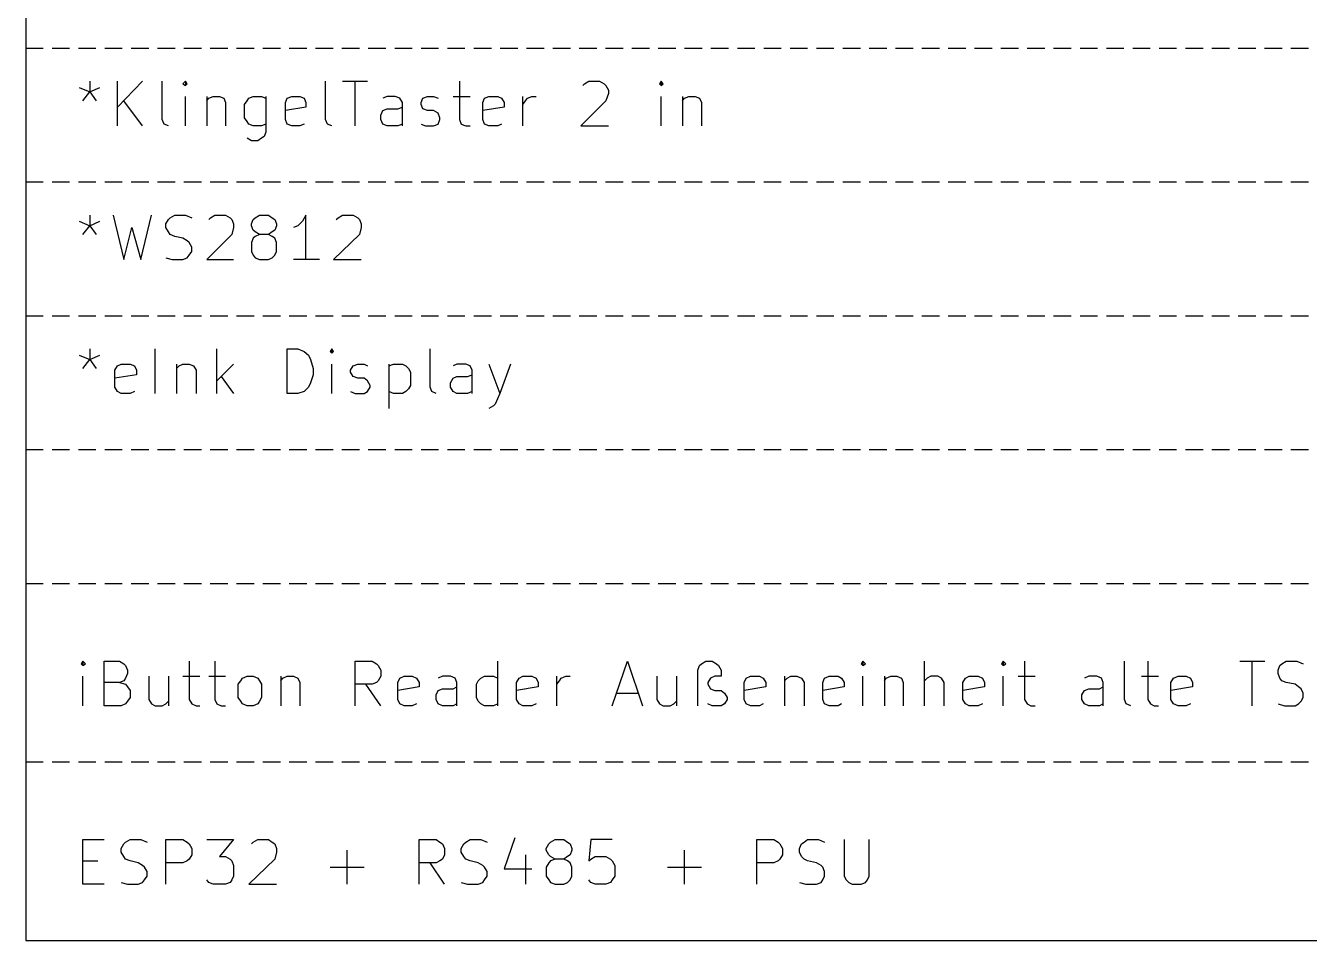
# Model space of a CAD drawing. Extents: x 10 to 287, y -200 to -10.
# Drawn here: x 213.36 to 249.88, y -147.32 to -121.28 of the extents above; entities that cross this region are included whole.
import ezdxf

# ---------------------------------------------------------------- set-up
doc = ezdxf.new("R2010")
doc.units = 0
doc.header["$MEASUREMENT"] = 0
doc.linetypes.add('DASHED', pattern=[0.75, 0.5, -0.25])
doc.layers.add('BLUE3', color=171, linetype='CONTINUOUS')

msp = doc.modelspace()

# ---------------------------------------------------------------- linework, layer by layer
at = {"layer": 'BLUE3', "linetype": 'CONTINUOUS'}
for p, q in [((213.36, -80.01), (213.36, -147.32)), ((214.884, -123.038), (215.189, -123.165)), ((215.189, -122.86), (215.189, -123.165)), ((215.189, -123.165), (215.468, -123.038)), ((215.976, -124.13), (215.976, -122.86)), ((216.687, -122.86), (215.976, -123.596)), ((217.246, -123.952), (217.246, -122.86)), ((217.907, -122.86), (217.83, -122.936)), ((217.83, -122.936), (217.907, -122.987)), ((217.957, -122.936), (217.907, -122.86)), ((217.907, -122.86), (217.907, -122.987)), ((217.907, -122.987), (217.957, -122.936)), ((221.894, -123.952), (221.894, -122.86)), ((222.377, -122.86), (223.088, -122.86)), ((222.733, -124.13), (222.733, -122.86)), ((225.704, -122.86), (225.704, -123.952)), ((229.21, -122.987), (229.26, -122.936)), ((229.26, -122.936), (229.387, -122.86)), ((229.387, -122.86), (229.692, -122.86)), ((229.692, -122.86), (229.819, -122.936)), ((229.819, -122.936), (229.87, -122.987)), ((229.87, -122.987), (229.946, -123.114)), ((231.445, -122.86), (231.394, -122.936)), ((231.394, -122.936), (231.445, -122.987)), ((231.496, -122.936), (231.445, -122.86)), ((231.445, -122.86), (231.445, -122.987)), ((231.445, -122.987), (231.496, -122.936)), ((214.986, -123.419), (215.189, -123.165)), ((215.189, -123.165), (215.367, -123.419)), ((216.687, -124.13), (216.154, -123.419)), ((217.907, -124.13), (217.907, -123.292)), ((218.516, -123.292), (218.516, -124.13)), ((218.516, -123.419), (218.567, -123.342)), ((218.567, -123.342), (218.694, -123.292)), ((218.694, -123.292), (218.872, -123.292)), ((218.872, -123.292), (218.999, -123.342)), ((218.999, -123.342), (219.05, -123.469)), ((219.583, -123.52), (219.659, -123.419)), ((219.659, -123.419), (219.71, -123.342)), ((219.71, -123.342), (219.837, -123.292)), ((219.837, -123.292), (220.066, -123.292)), ((220.066, -123.292), (220.193, -123.342)), ((220.193, -123.292), (220.193, -124.308)), ((220.751, -123.469), (220.802, -123.342)), ((220.802, -123.342), (220.929, -123.292)), ((220.929, -123.292), (221.158, -123.292)), ((221.158, -123.292), (221.285, -123.342)), ((221.285, -123.342), (221.336, -123.469)), ((223.647, -123.292), (223.52, -123.342)), ((223.876, -123.292), (223.647, -123.292)), ((224.003, -123.342), (223.876, -123.292)), ((224.079, -123.469), (224.003, -123.342)), ((224.612, -123.469), (224.663, -123.342)), ((224.663, -123.342), (224.79, -123.292)), ((224.79, -123.292), (224.968, -123.292)), ((224.968, -123.292), (225.095, -123.342)), ((225.527, -123.292), (226.009, -123.292)), ((226.365, -123.469), (226.416, -123.342)), ((226.416, -123.342), (226.543, -123.292)), ((226.543, -123.292), (226.797, -123.292)), ((226.797, -123.292), (226.898, -123.342)), ((226.898, -123.342), (226.974, -123.469)), ((227.508, -124.13), (227.508, -123.292)), ((227.508, -123.52), (227.584, -123.419)), ((227.584, -123.419), (227.635, -123.342)), ((227.635, -123.342), (227.762, -123.292)), ((227.762, -123.292), (227.889, -123.292)), ((229.87, -123.419), (229.159, -124.13)), ((229.946, -123.215), (229.87, -123.419)), ((229.946, -123.114), (229.946, -123.215)), ((231.445, -124.13), (231.445, -123.292)), ((232.054, -123.292), (232.054, -124.13)), ((232.054, -123.419), (232.105, -123.342)), ((232.105, -123.342), (232.232, -123.292)), ((232.232, -123.292), (232.41, -123.292)), ((232.41, -123.292), (232.537, -123.342)), ((232.537, -123.342), (232.588, -123.469)), ((219.05, -123.469), (219.05, -124.13)), ((219.583, -123.901), (219.583, -123.52)), ((220.751, -123.952), (220.751, -123.469)), ((221.336, -123.596), (220.751, -123.698)), ((221.336, -123.469), (221.336, -123.596)), ((223.469, -123.825), (223.52, -123.698)), ((223.52, -123.698), (223.647, -123.647)), ((223.647, -123.647), (223.952, -123.647)), ((223.952, -123.647), (224.079, -123.596)), ((224.079, -124.13), (224.079, -123.469)), ((224.612, -123.52), (224.612, -123.469)), ((224.663, -123.647), (224.612, -123.52)), ((224.79, -123.698), (224.663, -123.647)), ((224.968, -123.698), (224.79, -123.698)), ((225.095, -123.774), (224.968, -123.698)), ((225.146, -123.901), (225.095, -123.774)), ((226.365, -123.952), (226.365, -123.469)), ((226.974, -123.596), (226.365, -123.698)), ((226.974, -123.469), (226.974, -123.596)), ((232.588, -123.469), (232.588, -124.13)), ((217.297, -124.079), (217.246, -123.952)), ((217.424, -124.13), (217.297, -124.079)), ((219.659, -124.003), (219.583, -123.901)), ((219.71, -124.079), (219.659, -124.003)), ((219.837, -124.13), (219.71, -124.079)), ((220.066, -124.13), (219.837, -124.13)), ((220.193, -124.079), (220.066, -124.13)), ((220.802, -124.079), (220.751, -123.952)), ((220.929, -124.13), (220.802, -124.079)), ((221.158, -124.13), (220.929, -124.13)), ((221.285, -124.079), (221.158, -124.13)), ((221.945, -124.079), (221.894, -123.952)), ((222.072, -124.13), (221.945, -124.079)), ((223.469, -123.952), (223.469, -123.825)), ((223.52, -124.079), (223.469, -123.952)), ((223.647, -124.13), (223.52, -124.079)), ((223.952, -124.13), (223.647, -124.13)), ((224.079, -124.079), (223.952, -124.13)), ((224.612, -124.079), (224.739, -124.13)), ((224.739, -124.13), (224.968, -124.13)), ((224.968, -124.13), (225.095, -124.079)), ((225.095, -124.079), (225.146, -123.952)), ((225.146, -123.952), (225.146, -123.901)), ((225.704, -123.952), (225.755, -124.079)), ((225.755, -124.079), (225.882, -124.13)), ((225.882, -124.13), (226.009, -124.13)), ((226.416, -124.079), (226.365, -123.952)), ((226.543, -124.13), (226.416, -124.079)), ((226.797, -124.13), (226.543, -124.13)), ((226.898, -124.079), (226.797, -124.13)), ((229.159, -124.13), (229.946, -124.13)), ((219.786, -124.562), (219.659, -124.485)), ((220.066, -124.485), (219.964, -124.562)), ((220.142, -124.435), (220.066, -124.485)), ((220.193, -124.308), (220.142, -124.435)), ((219.964, -124.562), (219.786, -124.562)), ((215.189, -126.67), (215.189, -126.975)), ((215.849, -126.67), (216.154, -127.94)), ((216.637, -127.94), (216.941, -126.67)), ((217.475, -126.746), (217.602, -126.67)), ((217.602, -126.67), (217.907, -126.67)), ((217.907, -126.67), (218.084, -126.746)), ((218.618, -126.746), (218.745, -126.67)), ((218.745, -126.67), (219.05, -126.67)), ((219.05, -126.67), (219.177, -126.746)), ((219.888, -126.746), (220.015, -126.67)), ((220.015, -126.67), (220.269, -126.67)), ((220.269, -126.67), (220.37, -126.746)), ((221.336, -126.67), (221.234, -126.848)), ((221.336, -127.94), (221.336, -126.67)), ((222.25, -126.746), (222.377, -126.67)), ((222.377, -126.67), (222.682, -126.67)), ((222.682, -126.67), (222.809, -126.746)), ((214.884, -126.848), (215.189, -126.975)), ((214.986, -127.229), (215.189, -126.975)), ((215.189, -126.975), (215.468, -126.848)), ((215.189, -126.975), (215.367, -127.229)), ((216.154, -127.94), (216.383, -127.025)), ((216.383, -127.025), (216.637, -127.94)), ((217.348, -126.924), (217.424, -126.797)), ((217.348, -127.025), (217.348, -126.924)), ((217.424, -127.152), (217.348, -127.025)), ((217.424, -126.797), (217.475, -126.746)), ((218.567, -126.797), (218.618, -126.746)), ((219.177, -126.746), (219.227, -126.797)), ((219.227, -126.797), (219.278, -126.924)), ((219.278, -127.025), (219.227, -127.229)), ((219.278, -126.924), (219.278, -127.025)), ((219.786, -126.924), (219.837, -126.797)), ((219.786, -126.975), (219.786, -126.924)), ((219.837, -127.102), (219.786, -126.975)), ((219.837, -126.797), (219.888, -126.746)), ((219.888, -127.152), (219.837, -127.102)), ((220.37, -126.746), (220.447, -126.797)), ((220.447, -127.102), (220.37, -127.152)), ((220.447, -126.797), (220.497, -126.924)), ((220.497, -126.975), (220.447, -127.102)), ((220.497, -126.924), (220.497, -126.975)), ((221.107, -126.975), (220.98, -127.025)), ((221.234, -126.848), (221.107, -126.975)), ((222.199, -126.797), (222.25, -126.746)), ((222.809, -126.746), (222.86, -126.797)), ((222.86, -126.797), (222.91, -126.924)), ((222.91, -127.025), (222.86, -127.229)), ((222.91, -126.924), (222.91, -127.025)), ((217.475, -127.229), (217.424, -127.152)), ((217.602, -127.279), (217.475, -127.229)), ((217.83, -127.33), (217.602, -127.279)), ((217.957, -127.406), (217.83, -127.33)), ((218.008, -127.457), (217.957, -127.406)), ((218.084, -127.584), (218.008, -127.457)), ((219.227, -127.229), (218.516, -127.94)), ((219.837, -127.33), (219.786, -127.457)), ((219.786, -127.457), (219.786, -127.711)), ((219.888, -127.279), (219.837, -127.33)), ((220.015, -127.229), (219.888, -127.152)), ((220.015, -127.229), (219.888, -127.279)), ((220.269, -127.229), (220.015, -127.229)), ((220.37, -127.152), (220.269, -127.229)), ((220.37, -127.279), (220.269, -127.229)), ((220.447, -127.33), (220.37, -127.279)), ((220.497, -127.457), (220.447, -127.33)), ((220.497, -127.711), (220.497, -127.457)), ((222.86, -127.229), (222.123, -127.94)), ((217.957, -127.889), (218.008, -127.813)), ((218.008, -127.813), (218.084, -127.711)), ((218.084, -127.711), (218.084, -127.584)), ((219.786, -127.711), (219.837, -127.813)), ((219.837, -127.813), (219.888, -127.889)), ((220.37, -127.889), (220.447, -127.813)), ((220.447, -127.813), (220.497, -127.711)), ((217.348, -127.889), (217.526, -127.94)), ((217.526, -127.94), (217.83, -127.94)), ((217.83, -127.94), (217.957, -127.889)), ((218.516, -127.94), (219.278, -127.94)), ((219.888, -127.889), (220.015, -127.94)), ((220.015, -127.94), (220.269, -127.94)), ((220.269, -127.94), (220.37, -127.889)), ((221.717, -127.94), (220.98, -127.94)), ((222.123, -127.94), (222.91, -127.94)), ((214.884, -130.658), (215.189, -130.785)), ((215.189, -130.48), (215.189, -130.785)), ((215.189, -130.785), (215.468, -130.658)), ((217.043, -131.75), (217.043, -130.48)), ((218.796, -131.75), (218.796, -130.48)), ((220.802, -131.75), (220.802, -130.48)), ((220.802, -130.48), (221.107, -130.48)), ((221.107, -130.48), (221.285, -130.556)), ((221.285, -130.556), (221.412, -130.658)), ((221.412, -130.658), (221.463, -130.785)), ((222.072, -130.48), (222.021, -130.556)), ((222.021, -130.556), (222.072, -130.607)), ((222.123, -130.556), (222.072, -130.48)), ((222.072, -130.48), (222.072, -130.607)), ((222.072, -130.607), (222.123, -130.556)), ((224.866, -131.572), (224.866, -130.48)), ((214.986, -131.039), (215.189, -130.785)), ((215.189, -130.785), (215.367, -131.039)), ((215.9, -131.089), (215.976, -130.962)), ((215.9, -131.572), (215.9, -131.089)), ((215.976, -130.962), (216.078, -130.912)), ((216.078, -130.912), (216.332, -130.912)), ((216.332, -130.912), (216.459, -130.962)), ((216.459, -130.962), (216.51, -131.089)), ((216.51, -131.089), (216.51, -131.216)), ((217.653, -130.912), (217.653, -131.75)), ((217.653, -131.039), (217.729, -130.962)), ((217.729, -130.962), (217.83, -130.912)), ((217.83, -130.912), (218.008, -130.912)), ((218.008, -130.912), (218.135, -130.962)), ((218.135, -130.962), (218.211, -131.089)), ((218.211, -131.089), (218.211, -131.75)), ((219.278, -130.912), (218.796, -131.394)), ((221.463, -130.785), (221.539, -131.039)), ((221.539, -131.039), (221.539, -131.216)), ((222.072, -131.75), (222.072, -130.912)), ((222.606, -131.089), (222.682, -130.962)), ((222.606, -131.14), (222.606, -131.089)), ((222.682, -130.962), (222.809, -130.912)), ((222.809, -130.912), (222.987, -130.912)), ((222.987, -130.912), (223.088, -130.962)), ((223.698, -130.912), (223.698, -132.182)), ((223.698, -130.962), (223.825, -130.912)), ((223.825, -130.912), (224.079, -130.912)), ((224.079, -130.912), (224.18, -130.962)), ((224.18, -130.962), (224.257, -131.039)), ((224.257, -131.039), (224.307, -131.14)), ((225.628, -130.912), (225.527, -130.962)), ((225.882, -130.912), (225.628, -130.912)), ((226.009, -130.962), (225.882, -130.912)), ((226.06, -131.089), (226.009, -130.962)), ((226.06, -131.75), (226.06, -131.089)), ((226.543, -130.912), (226.847, -131.75)), ((227.152, -130.912), (226.847, -131.75)), ((216.51, -131.216), (215.9, -131.318)), ((218.923, -131.267), (219.278, -131.75)), ((221.463, -131.445), (221.412, -131.572)), ((221.539, -131.216), (221.463, -131.445)), ((222.682, -131.267), (222.606, -131.14)), ((222.809, -131.318), (222.682, -131.267)), ((222.987, -131.318), (222.809, -131.318)), ((223.088, -131.394), (222.987, -131.318)), ((223.164, -131.521), (223.088, -131.394)), ((224.307, -131.14), (224.307, -131.521)), ((225.45, -131.445), (225.527, -131.318)), ((225.45, -131.572), (225.45, -131.445)), ((225.527, -131.318), (225.628, -131.267)), ((225.628, -131.267), (225.933, -131.267)), ((225.933, -131.267), (226.06, -131.216)), ((215.976, -131.699), (215.9, -131.572)), ((216.078, -131.75), (215.976, -131.699)), ((216.332, -131.75), (216.078, -131.75)), ((216.459, -131.699), (216.332, -131.75)), ((221.107, -131.75), (220.802, -131.75)), ((221.285, -131.699), (221.107, -131.75)), ((221.412, -131.572), (221.285, -131.699)), ((222.606, -131.699), (222.733, -131.75)), ((222.733, -131.75), (222.987, -131.75)), ((222.987, -131.75), (223.088, -131.699)), ((223.088, -131.699), (223.164, -131.572)), ((223.164, -131.572), (223.164, -131.521)), ((223.825, -131.75), (223.698, -131.699)), ((224.079, -131.75), (223.825, -131.75)), ((224.18, -131.699), (224.079, -131.75)), ((224.257, -131.623), (224.18, -131.699)), ((224.307, -131.521), (224.257, -131.623)), ((224.917, -131.699), (224.866, -131.572)), ((225.044, -131.75), (224.917, -131.699)), ((225.527, -131.699), (225.45, -131.572)), ((225.628, -131.75), (225.527, -131.699)), ((225.933, -131.75), (225.628, -131.75)), ((226.06, -131.699), (225.933, -131.75)), ((226.847, -131.75), (226.72, -132.055)), ((226.67, -132.105), (226.543, -132.182)), ((226.72, -132.055), (226.67, -132.105)), ((214.986, -139.37), (214.935, -139.446)), ((214.935, -139.446), (214.986, -139.497)), ((215.062, -139.446), (214.986, -139.37)), ((214.986, -139.37), (214.986, -139.497)), ((214.986, -139.497), (215.062, -139.446)), ((215.595, -140.64), (215.595, -139.37)), ((215.595, -139.37), (216.027, -139.37)), ((216.027, -139.37), (216.154, -139.446)), ((216.154, -139.446), (216.205, -139.497)), ((216.205, -139.497), (216.256, -139.624)), ((218.008, -139.37), (218.008, -140.462)), ((218.745, -139.37), (218.745, -140.462)), ((222.733, -140.64), (222.733, -139.37)), ((222.733, -139.37), (223.215, -139.37)), ((223.215, -139.37), (223.342, -139.446)), ((223.342, -139.446), (223.393, -139.497)), ((223.393, -139.497), (223.469, -139.624)), ((226.797, -140.64), (226.797, -139.37)), ((230.048, -140.64), (230.48, -139.37)), ((230.48, -139.37), (230.911, -140.64)), ((232.486, -139.624), (232.537, -139.497)), ((232.537, -139.497), (232.588, -139.446)), ((232.588, -139.446), (232.715, -139.37)), ((232.715, -139.37), (232.893, -139.37)), ((232.893, -139.37), (233.02, -139.446)), ((233.02, -139.446), (233.07, -139.497)), ((233.07, -139.497), (233.147, -139.624)), ((237.185, -139.37), (237.134, -139.446)), ((237.134, -139.446), (237.185, -139.497)), ((237.261, -139.446), (237.185, -139.37)), ((237.185, -139.37), (237.185, -139.497)), ((237.185, -139.497), (237.261, -139.446)), ((238.938, -140.64), (238.938, -139.37)), ((241.173, -139.37), (241.122, -139.446)), ((241.122, -139.446), (241.173, -139.497)), ((241.249, -139.446), (241.173, -139.37)), ((241.173, -139.37), (241.173, -139.497)), ((241.173, -139.497), (241.249, -139.446)), ((241.783, -139.37), (241.783, -140.462)), ((244.627, -140.462), (244.627, -139.37)), ((245.288, -139.37), (245.288, -140.462)), ((247.904, -139.37), (248.615, -139.37)), ((248.26, -140.64), (248.26, -139.37)), ((248.996, -139.624), (249.047, -139.497)), ((249.047, -139.497), (249.098, -139.446)), ((249.098, -139.446), (249.225, -139.37)), ((249.225, -139.37), (249.53, -139.37)), ((249.53, -139.37), (249.707, -139.446)), ((214.986, -140.64), (214.986, -139.802)), ((216.205, -139.852), (216.154, -139.929)), ((216.256, -139.725), (216.205, -139.852)), ((216.256, -139.624), (216.256, -139.725)), ((216.865, -139.802), (216.865, -140.462)), ((217.424, -139.802), (217.424, -140.64)), ((217.83, -139.802), (218.313, -139.802)), ((218.567, -139.802), (219.05, -139.802)), ((219.481, -139.929), (219.532, -139.852)), ((219.532, -139.852), (219.659, -139.802)), ((219.659, -139.802), (219.837, -139.802)), ((219.837, -139.802), (219.964, -139.852)), ((219.964, -139.852), (220.015, -139.929)), ((220.624, -139.802), (220.624, -140.64)), ((220.624, -139.929), (220.675, -139.852)), ((220.675, -139.852), (220.802, -139.802)), ((220.802, -139.802), (220.98, -139.802)), ((220.98, -139.802), (221.107, -139.852)), ((221.107, -139.852), (221.158, -139.979)), ((223.469, -139.802), (223.393, -139.929)), ((223.469, -139.624), (223.469, -139.802)), ((223.952, -139.979), (224.003, -139.852)), ((224.003, -139.852), (224.13, -139.802)), ((224.13, -139.802), (224.358, -139.802)), ((224.358, -139.802), (224.485, -139.852)), ((224.485, -139.852), (224.561, -139.979)), ((225.222, -139.802), (225.095, -139.852)), ((225.45, -139.802), (225.222, -139.802)), ((225.577, -139.852), (225.45, -139.802)), ((225.628, -139.979), (225.577, -139.852)), ((226.238, -139.929), (226.314, -139.852)), ((226.314, -139.852), (226.416, -139.802)), ((226.416, -139.802), (226.67, -139.802)), ((226.67, -139.802), (226.797, -139.852)), ((227.33, -139.979), (227.406, -139.852)), ((227.406, -139.852), (227.508, -139.802)), ((227.508, -139.802), (227.762, -139.802)), ((227.762, -139.802), (227.889, -139.852)), ((227.889, -139.852), (227.94, -139.979)), ((228.473, -140.64), (228.473, -139.802)), ((228.549, -139.929), (228.6, -139.852)), ((228.6, -139.852), (228.727, -139.802)), ((228.727, -139.802), (228.854, -139.802)), ((231.318, -139.802), (231.318, -140.462)), ((231.877, -139.802), (231.877, -140.64)), ((232.486, -140.64), (232.486, -139.624)), ((232.842, -139.852), (232.766, -139.979)), ((232.969, -139.802), (232.842, -139.852)), ((233.147, -139.802), (232.969, -139.802)), ((233.147, -139.624), (233.147, -139.802)), ((233.807, -139.979), (233.858, -139.852)), ((233.858, -139.852), (233.985, -139.802)), ((233.985, -139.802), (234.239, -139.802)), ((234.239, -139.802), (234.34, -139.852)), ((234.34, -139.852), (234.417, -139.979)), ((234.95, -139.802), (234.95, -140.64)), ((234.95, -139.929), (235.026, -139.852)), ((235.026, -139.852), (235.128, -139.802)), ((235.128, -139.802), (235.306, -139.802)), ((235.306, -139.802), (235.433, -139.852)), ((235.433, -139.852), (235.509, -139.979)), ((236.042, -139.979), (236.093, -139.852)), ((236.093, -139.852), (236.22, -139.802)), ((236.22, -139.802), (236.474, -139.802)), ((236.474, -139.802), (236.576, -139.852)), ((236.576, -139.852), (236.652, -139.979)), ((237.185, -140.64), (237.185, -139.802)), ((237.795, -139.802), (237.795, -140.64)), ((237.795, -139.929), (237.846, -139.852)), ((237.846, -139.852), (237.973, -139.802)), ((237.973, -139.802), (238.15, -139.802)), ((238.15, -139.802), (238.277, -139.852)), ((238.277, -139.852), (238.328, -139.979)), ((239.014, -139.852), (238.938, -139.929)), ((239.116, -139.802), (239.014, -139.852)), ((239.319, -139.802), (239.116, -139.802)), ((239.42, -139.852), (239.319, -139.802)), ((239.497, -139.979), (239.42, -139.852)), ((240.03, -139.979), (240.106, -139.852)), ((240.106, -139.852), (240.208, -139.802)), ((240.208, -139.802), (240.462, -139.802)), ((240.462, -139.802), (240.589, -139.852)), ((240.589, -139.852), (240.64, -139.979)), ((241.173, -140.64), (241.173, -139.802)), ((241.605, -139.802), (242.087, -139.802)), ((243.611, -139.802), (243.484, -139.852)), ((243.84, -139.802), (243.611, -139.802)), ((243.967, -139.852), (243.84, -139.802)), ((244.018, -139.979), (243.967, -139.852)), ((245.11, -139.802), (245.593, -139.802)), ((245.948, -139.979), (246.024, -139.852)), ((246.024, -139.852), (246.151, -139.802)), ((246.151, -139.802), (246.38, -139.802)), ((246.38, -139.802), (246.507, -139.852)), ((246.507, -139.852), (246.558, -139.979)), ((248.996, -139.725), (248.996, -139.624)), ((249.047, -139.852), (248.996, -139.725)), ((249.098, -139.929), (249.047, -139.852)), ((216.027, -139.979), (215.595, -139.979)), ((216.154, -139.929), (216.027, -139.979)), ((216.027, -139.979), (216.205, -140.03)), ((216.205, -140.03), (216.256, -140.106)), ((216.256, -140.106), (216.332, -140.208)), ((216.332, -140.208), (216.332, -140.411)), ((219.405, -140.03), (219.481, -139.929)), ((219.405, -140.411), (219.405, -140.03)), ((220.015, -139.929), (220.066, -140.03)), ((220.066, -140.03), (220.066, -140.411)), ((221.158, -139.979), (221.158, -140.64)), ((223.215, -140.03), (222.733, -140.03)), ((223.469, -140.64), (223.037, -140.03)), ((223.342, -139.979), (223.215, -140.03)), ((223.393, -139.929), (223.342, -139.979)), ((223.952, -140.462), (223.952, -139.979)), ((224.561, -140.106), (223.952, -140.208)), ((224.561, -139.979), (224.561, -140.106)), ((225.044, -140.335), (225.095, -140.208)), ((225.095, -140.208), (225.222, -140.157)), ((225.222, -140.157), (225.527, -140.157)), ((225.527, -140.157), (225.628, -140.106)), ((225.628, -140.64), (225.628, -139.979)), ((226.187, -140.03), (226.238, -139.929)), ((226.187, -140.411), (226.187, -140.03)), ((227.33, -140.462), (227.33, -139.979)), ((227.94, -140.106), (227.33, -140.208)), ((227.94, -139.979), (227.94, -140.106)), ((228.473, -140.03), (228.549, -139.929)), ((232.766, -139.979), (232.766, -140.03)), ((232.766, -140.03), (232.842, -140.157)), ((232.842, -140.157), (232.969, -140.208)), ((232.969, -140.208), (233.147, -140.208)), ((233.147, -140.208), (233.248, -140.284)), ((233.807, -140.462), (233.807, -139.979)), ((234.417, -140.106), (233.807, -140.208)), ((234.417, -139.979), (234.417, -140.106)), ((235.509, -139.979), (235.509, -140.64)), ((236.042, -140.462), (236.042, -139.979)), ((236.652, -140.106), (236.042, -140.208)), ((236.652, -139.979), (236.652, -140.106)), ((238.328, -139.979), (238.328, -140.64)), ((239.497, -140.64), (239.497, -139.979)), ((240.03, -140.462), (240.03, -139.979)), ((240.64, -140.106), (240.03, -140.208)), ((240.64, -139.979), (240.64, -140.106)), ((243.408, -140.335), (243.484, -140.208)), ((243.484, -140.208), (243.611, -140.157)), ((243.611, -140.157), (243.916, -140.157)), ((243.916, -140.157), (244.018, -140.106)), ((244.018, -140.64), (244.018, -139.979)), ((245.948, -140.462), (245.948, -139.979)), ((246.558, -140.106), (245.948, -140.208)), ((246.558, -139.979), (246.558, -140.106)), ((249.225, -139.979), (249.098, -139.929)), ((249.479, -140.03), (249.225, -139.979)), ((249.58, -140.106), (249.479, -140.03)), ((249.657, -140.157), (249.58, -140.106)), ((249.707, -140.284), (249.657, -140.157)), ((216.205, -140.589), (216.078, -140.64)), ((216.256, -140.513), (216.205, -140.589)), ((216.332, -140.411), (216.256, -140.513)), ((216.865, -140.462), (216.941, -140.589)), ((216.941, -140.589), (217.043, -140.64)), ((217.246, -140.64), (217.348, -140.589)), ((217.348, -140.589), (217.424, -140.513)), ((218.008, -140.462), (218.084, -140.589)), ((218.084, -140.589), (218.211, -140.64)), ((218.745, -140.462), (218.796, -140.589)), ((218.796, -140.589), (218.923, -140.64)), ((219.481, -140.513), (219.405, -140.411)), ((219.532, -140.589), (219.481, -140.513)), ((219.659, -140.64), (219.532, -140.589)), ((219.964, -140.589), (219.837, -140.64)), ((220.015, -140.513), (219.964, -140.589)), ((220.066, -140.411), (220.015, -140.513)), ((224.003, -140.589), (223.952, -140.462)), ((224.13, -140.64), (224.003, -140.589)), ((224.485, -140.589), (224.358, -140.64)), ((225.044, -140.462), (225.044, -140.335)), ((225.095, -140.589), (225.044, -140.462)), ((225.222, -140.64), (225.095, -140.589)), ((225.628, -140.589), (225.527, -140.64)), ((226.238, -140.513), (226.187, -140.411)), ((226.314, -140.589), (226.238, -140.513)), ((226.416, -140.64), (226.314, -140.589)), ((226.797, -140.589), (226.67, -140.64)), ((227.406, -140.589), (227.33, -140.462)), ((227.508, -140.64), (227.406, -140.589)), ((227.889, -140.589), (227.762, -140.64)), ((230.175, -140.284), (230.784, -140.284)), ((231.318, -140.462), (231.394, -140.589)), ((231.394, -140.589), (231.496, -140.64)), ((231.699, -140.64), (231.8, -140.589)), ((231.8, -140.589), (231.877, -140.513)), ((232.893, -140.64), (232.766, -140.589)), ((233.248, -140.589), (233.147, -140.64)), ((233.248, -140.284), (233.324, -140.411)), ((233.324, -140.462), (233.248, -140.589)), ((233.324, -140.411), (233.324, -140.462)), ((233.858, -140.589), (233.807, -140.462)), ((233.985, -140.64), (233.858, -140.589)), ((234.34, -140.589), (234.239, -140.64)), ((236.093, -140.589), (236.042, -140.462)), ((236.22, -140.64), (236.093, -140.589)), ((236.576, -140.589), (236.474, -140.64)), ((240.106, -140.589), (240.03, -140.462)), ((240.208, -140.64), (240.106, -140.589)), ((240.589, -140.589), (240.462, -140.64)), ((241.783, -140.462), (241.859, -140.589)), ((241.859, -140.589), (241.96, -140.64)), ((243.408, -140.462), (243.408, -140.335)), ((243.484, -140.589), (243.408, -140.462)), ((243.611, -140.64), (243.484, -140.589)), ((244.018, -140.589), (243.916, -140.64)), ((244.678, -140.589), (244.627, -140.462)), ((244.805, -140.64), (244.678, -140.589)), ((245.288, -140.462), (245.364, -140.589)), ((245.364, -140.589), (245.466, -140.64)), ((246.024, -140.589), (245.948, -140.462)), ((246.151, -140.64), (246.024, -140.589)), ((246.507, -140.589), (246.38, -140.64)), ((248.996, -140.589), (249.174, -140.64)), ((249.479, -140.64), (249.58, -140.589)), ((249.58, -140.589), (249.657, -140.513)), ((249.657, -140.513), (249.707, -140.411)), ((249.707, -140.411), (249.707, -140.284)), ((216.078, -140.64), (215.595, -140.64)), ((217.043, -140.64), (217.246, -140.64)), ((218.211, -140.64), (218.313, -140.64)), ((218.923, -140.64), (219.05, -140.64)), ((219.837, -140.64), (219.659, -140.64)), ((224.358, -140.64), (224.13, -140.64)), ((225.527, -140.64), (225.222, -140.64)), ((226.67, -140.64), (226.416, -140.64)), ((227.762, -140.64), (227.508, -140.64)), ((231.496, -140.64), (231.699, -140.64)), ((233.147, -140.64), (232.893, -140.64)), ((234.239, -140.64), (233.985, -140.64)), ((236.474, -140.64), (236.22, -140.64)), ((240.462, -140.64), (240.208, -140.64)), ((241.96, -140.64), (242.087, -140.64)), ((243.916, -140.64), (243.611, -140.64)), ((245.466, -140.64), (245.593, -140.64)), ((246.38, -140.64), (246.151, -140.64)), ((249.174, -140.64), (249.479, -140.64)), ((214.986, -145.72), (214.986, -144.45)), ((214.986, -144.45), (215.595, -144.45)), ((216.078, -144.704), (216.154, -144.577)), ((216.154, -144.577), (216.205, -144.526)), ((216.205, -144.526), (216.332, -144.45)), ((216.332, -144.45), (216.637, -144.45)), ((216.637, -144.45), (216.814, -144.526)), ((217.348, -145.72), (217.348, -144.45)), ((217.348, -144.45), (217.83, -144.45)), ((217.83, -144.45), (217.957, -144.526)), ((217.957, -144.526), (218.008, -144.577)), ((218.008, -144.577), (218.084, -144.704)), ((218.516, -144.45), (219.278, -144.45)), ((219.278, -144.45), (218.872, -144.932)), ((219.786, -144.577), (219.837, -144.526)), ((219.837, -144.526), (219.964, -144.45)), ((219.964, -144.45), (220.269, -144.45)), ((220.269, -144.45), (220.37, -144.526)), ((220.37, -144.526), (220.447, -144.577)), ((220.447, -144.577), (220.497, -144.704)), ((224.561, -145.72), (224.561, -144.45)), ((224.561, -144.45), (225.044, -144.45)), ((225.044, -144.45), (225.146, -144.526)), ((225.146, -144.526), (225.222, -144.577)), ((225.222, -144.577), (225.273, -144.704)), ((225.755, -144.704), (225.831, -144.577)), ((225.831, -144.577), (225.882, -144.526)), ((225.882, -144.526), (226.009, -144.45)), ((226.009, -144.45), (226.314, -144.45)), ((226.314, -144.45), (226.492, -144.526)), ((227.279, -144.399), (226.974, -145.288)), ((228.168, -144.704), (228.244, -144.577)), ((228.244, -144.577), (228.295, -144.526)), ((228.295, -144.526), (228.422, -144.45)), ((228.422, -144.45), (228.676, -144.45)), ((228.676, -144.45), (228.778, -144.526)), ((228.778, -144.526), (228.854, -144.577)), ((228.854, -144.577), (228.905, -144.704)), ((229.438, -144.45), (229.387, -145.059)), ((230.048, -144.45), (229.438, -144.45)), ((234.163, -145.72), (234.163, -144.45)), ((234.163, -144.45), (234.645, -144.45)), ((234.645, -144.45), (234.772, -144.526)), ((234.772, -144.526), (234.823, -144.577)), ((234.823, -144.577), (234.899, -144.704)), ((235.382, -144.704), (235.433, -144.577)), ((235.433, -144.577), (235.509, -144.526)), ((235.509, -144.526), (235.61, -144.45)), ((235.61, -144.45), (235.915, -144.45)), ((235.915, -144.45), (236.093, -144.526)), ((236.652, -144.45), (236.652, -145.491)), ((237.363, -145.491), (237.363, -144.45)), ((216.078, -144.805), (216.078, -144.704)), ((216.154, -144.932), (216.078, -144.805)), ((216.205, -145.009), (216.154, -144.932)), ((218.084, -144.882), (218.008, -145.009)), ((218.084, -144.704), (218.084, -144.882)), ((218.872, -144.932), (219.05, -144.932)), ((219.05, -144.932), (219.177, -145.009)), ((220.497, -144.805), (220.447, -145.009)), ((220.497, -144.704), (220.497, -144.805)), ((222.504, -145.72), (222.504, -144.755)), ((225.273, -144.882), (225.222, -145.009)), ((225.273, -144.704), (225.273, -144.882)), ((225.755, -144.805), (225.755, -144.704)), ((225.831, -144.932), (225.755, -144.805)), ((225.882, -145.009), (225.831, -144.932)), ((227.584, -144.882), (227.584, -145.72)), ((228.168, -144.755), (228.168, -144.704)), ((228.244, -144.882), (228.168, -144.755)), ((228.295, -144.932), (228.244, -144.882)), ((228.422, -145.009), (228.295, -144.932)), ((228.778, -144.932), (228.676, -145.009)), ((228.854, -144.882), (228.778, -144.932)), ((228.905, -144.755), (228.854, -144.882)), ((228.905, -144.704), (228.905, -144.755)), ((229.438, -145.009), (229.565, -144.932)), ((229.565, -144.932), (229.87, -144.932)), ((229.87, -144.932), (229.997, -145.009)), ((232.105, -145.72), (232.105, -144.755)), ((234.899, -144.882), (234.823, -145.009)), ((234.899, -144.704), (234.899, -144.882)), ((235.382, -144.805), (235.382, -144.704)), ((235.433, -144.932), (235.382, -144.805)), ((235.509, -145.009), (235.433, -144.932)), ((214.986, -145.059), (215.417, -145.059)), ((216.332, -145.059), (216.205, -145.009)), ((216.56, -145.11), (216.332, -145.059)), ((216.687, -145.186), (216.56, -145.11)), ((216.738, -145.237), (216.687, -145.186)), ((216.814, -145.364), (216.738, -145.237)), ((216.814, -145.491), (216.814, -145.364)), ((217.83, -145.11), (217.348, -145.11)), ((217.957, -145.059), (217.83, -145.11)), ((218.008, -145.009), (217.957, -145.059)), ((219.177, -145.009), (219.227, -145.059)), ((219.227, -145.059), (219.278, -145.186)), ((219.278, -145.186), (219.278, -145.491)), ((220.447, -145.009), (219.71, -145.72)), ((222.021, -145.237), (222.987, -145.237)), ((225.044, -145.11), (224.561, -145.11)), ((225.273, -145.72), (224.866, -145.11)), ((225.146, -145.059), (225.044, -145.11)), ((225.222, -145.009), (225.146, -145.059)), ((226.009, -145.059), (225.882, -145.009)), ((226.238, -145.11), (226.009, -145.059)), ((226.365, -145.186), (226.238, -145.11)), ((226.416, -145.237), (226.365, -145.186)), ((226.492, -145.364), (226.416, -145.237)), ((226.492, -145.491), (226.492, -145.364)), ((226.974, -145.288), (227.762, -145.288)), ((228.244, -145.11), (228.168, -145.237)), ((228.168, -145.237), (228.168, -145.491)), ((228.295, -145.059), (228.244, -145.11)), ((228.422, -145.009), (228.295, -145.059)), ((228.676, -145.009), (228.422, -145.009)), ((228.778, -145.059), (228.676, -145.009)), ((228.854, -145.11), (228.778, -145.059)), ((228.905, -145.237), (228.854, -145.11)), ((228.905, -145.491), (228.905, -145.237)), ((229.387, -145.059), (229.438, -145.009)), ((229.997, -145.009), (230.048, -145.059)), ((230.048, -145.059), (230.124, -145.186)), ((230.124, -145.186), (230.124, -145.491)), ((231.623, -145.237), (232.588, -145.237)), ((234.645, -145.11), (234.163, -145.11)), ((234.772, -145.059), (234.645, -145.11)), ((234.823, -145.009), (234.772, -145.059)), ((235.61, -145.059), (235.509, -145.009)), ((235.864, -145.11), (235.61, -145.059)), ((235.991, -145.186), (235.864, -145.11)), ((236.042, -145.237), (235.991, -145.186)), ((236.093, -145.364), (236.042, -145.237)), ((236.093, -145.491), (236.093, -145.364)), ((215.595, -145.72), (214.986, -145.72)), ((216.078, -145.669), (216.256, -145.72)), ((216.256, -145.72), (216.56, -145.72)), ((216.56, -145.72), (216.687, -145.669)), ((216.687, -145.669), (216.738, -145.593)), ((216.738, -145.593), (216.814, -145.491)), ((218.567, -145.669), (218.516, -145.593)), ((218.694, -145.72), (218.567, -145.669)), ((219.05, -145.72), (218.694, -145.72)), ((219.177, -145.669), (219.05, -145.72)), ((219.227, -145.593), (219.177, -145.669)), ((219.278, -145.491), (219.227, -145.593)), ((219.71, -145.72), (220.497, -145.72)), ((225.755, -145.669), (225.933, -145.72)), ((225.933, -145.72), (226.238, -145.72)), ((226.238, -145.72), (226.365, -145.669)), ((226.365, -145.669), (226.416, -145.593)), ((226.416, -145.593), (226.492, -145.491)), ((228.168, -145.491), (228.244, -145.593)), ((228.244, -145.593), (228.295, -145.669)), ((228.295, -145.669), (228.422, -145.72)), ((228.422, -145.72), (228.676, -145.72)), ((228.676, -145.72), (228.778, -145.669)), ((228.778, -145.669), (228.854, -145.593)), ((228.854, -145.593), (228.905, -145.491)), ((229.438, -145.669), (229.387, -145.593)), ((229.565, -145.72), (229.438, -145.669)), ((229.87, -145.72), (229.565, -145.72)), ((229.997, -145.669), (229.87, -145.72)), ((230.048, -145.593), (229.997, -145.669)), ((230.124, -145.491), (230.048, -145.593)), ((235.382, -145.669), (235.56, -145.72)), ((235.56, -145.72), (235.864, -145.72)), ((235.864, -145.72), (235.991, -145.669)), ((235.991, -145.669), (236.042, -145.593)), ((236.042, -145.593), (236.093, -145.491)), ((236.652, -145.491), (236.703, -145.593)), ((236.703, -145.593), (236.779, -145.669)), ((236.779, -145.669), (236.88, -145.72)), ((236.88, -145.72), (237.134, -145.72)), ((237.134, -145.72), (237.261, -145.669)), ((237.261, -145.669), (237.312, -145.593)), ((237.312, -145.593), (237.363, -145.491)), ((213.36, -147.32), (262.89, -147.32))]:
    msp.add_line(p, q, dxfattribs=at)
at = {"layer": 'BLUE3', "linetype": 'DASHED'}
for p, q in [((213.36, -121.92), (262.89, -121.92)), ((213.36, -125.73), (262.89, -125.73)), ((213.36, -129.54), (262.89, -129.54)), ((213.36, -133.35), (262.89, -133.35)), ((213.36, -137.16), (262.89, -137.16)), ((213.36, -142.24), (262.89, -142.24))]:
    msp.add_line(p, q, dxfattribs=at)

doc.saveas('drawing.dxf')
